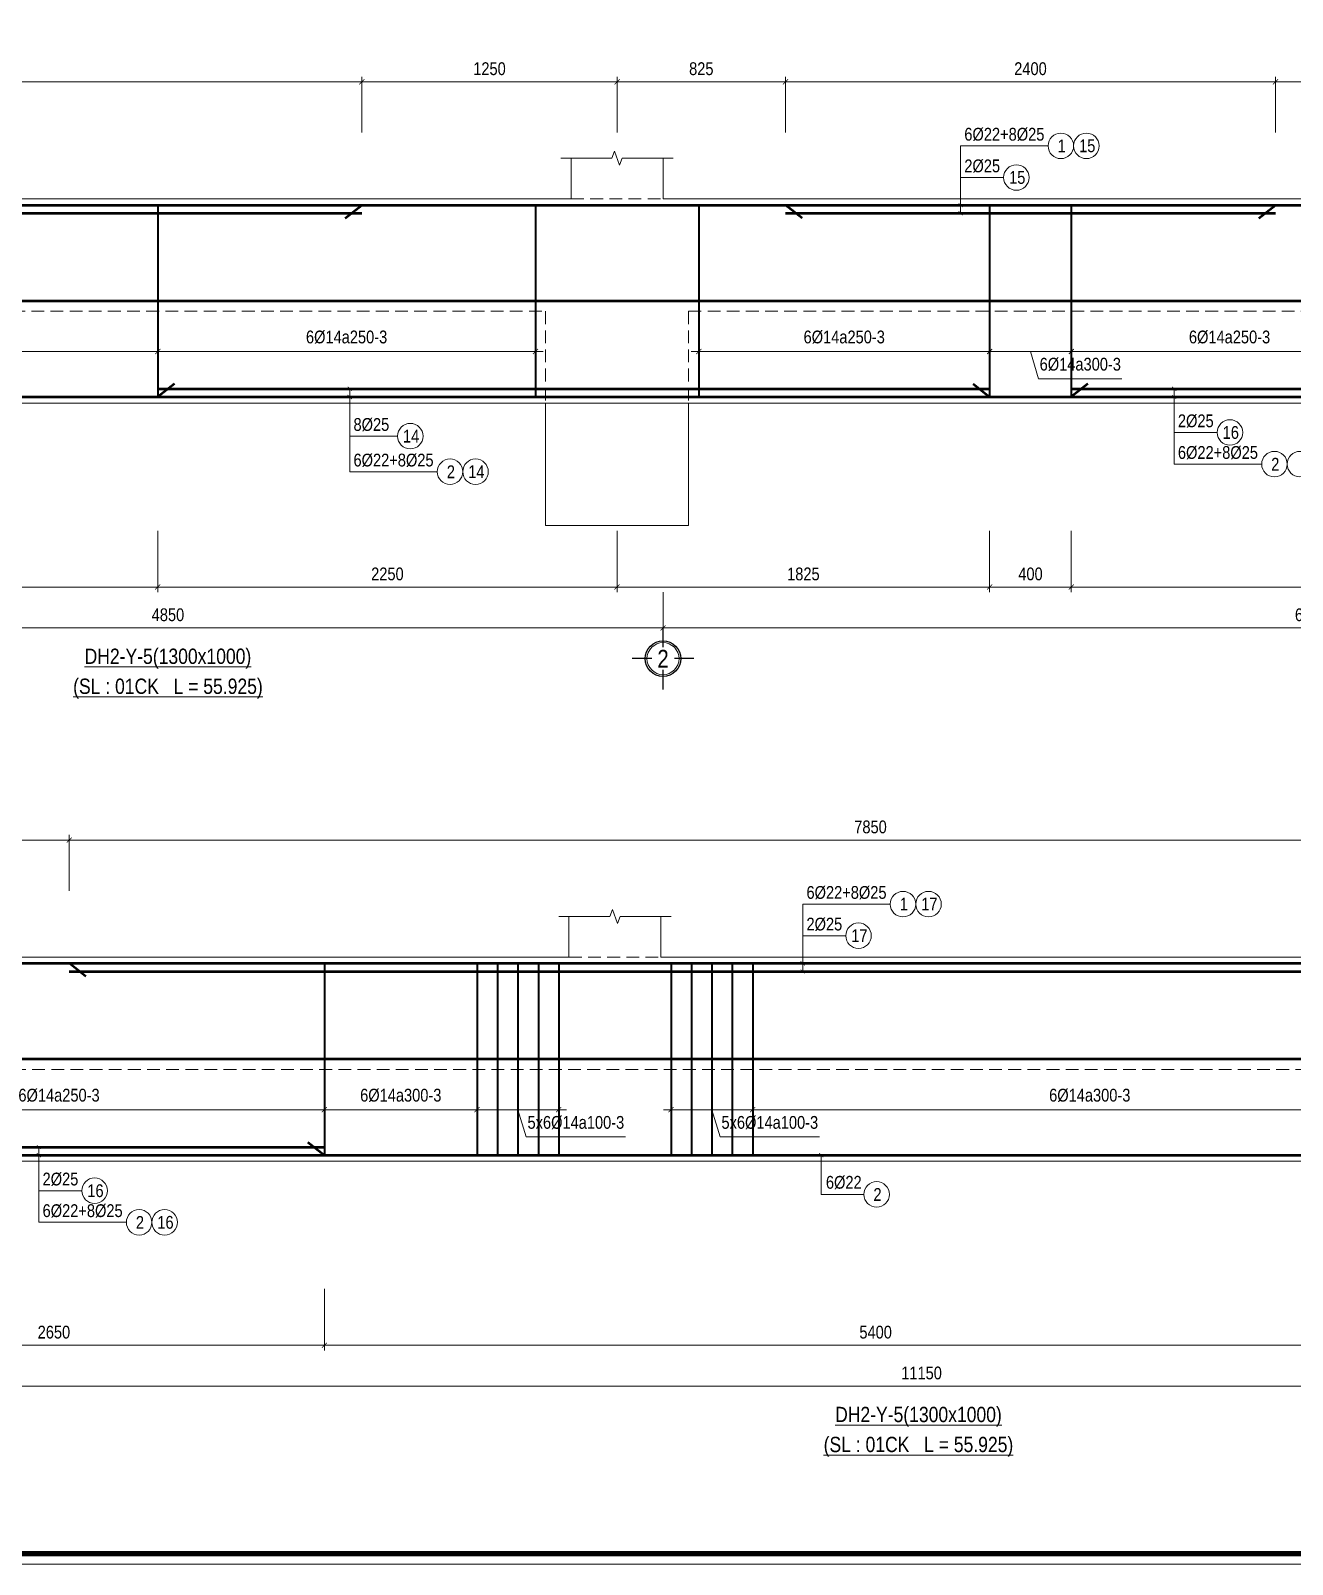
# Model space of a CAD drawing. Header units: millimetres. Extents: x 3014920 to 3563667, y -1638653 to -1356471.
# Drawn here: x 3067118 to 3073298, y -1620686 to -1613173 of the extents above; entities that cross this region are included whole.
import ezdxf
from ezdxf.enums import TextEntityAlignment as Align
from ezdxf.xclip import XClip

# ---------------------------------------------------------------- set-up
doc = ezdxf.new("R2010")
doc.units = ezdxf.units.MM
doc.header["$MEASUREMENT"] = 0
doc.header["$XCLIPFRAME"] = 0
doc.header["$PDMODE"] = 2
doc.linetypes.add('HIDDEN', pattern=[0.375, 0.25, -0.125])
doc.layers.get('0').update_dxf_attribs({"lineweight": 9})
doc.layers.get('Defpoints').update_dxf_attribs({"color": 10, "lineweight": 0})
for name, color, linetype, lineweight in [('2', 2, 'Continuous', 20), ('CDAI', 21, 'Continuous', 40), ('CTHEP', 50, 'Continuous', 50), ('DBAO', 90, 'Continuous', 13), ('DGIONG', 130, 'Continuous', 13), ('DMo', 9, 'HIDDEN', 9), ('KTH', 154, 'Continuous', 9), ('Net khuat', 8, 'HIDDEN', 13), ('TEXT', 7, 'Continuous', 15)]:
    doc.layers.add(name, color=color, linetype=linetype, lineweight=lineweight)
doc.layers.add('8', color=8, linetype='Continuous')
doc.styles.add('HELVECONDENSE', font='VHELVCN_0.TTF')
doc.styles.add('Star-HelCon', font='VHELVCN_0.TTF')
doc.styles.add('TTP-HelCon', font='VHELVCN_0.TTF')
doc.styles.add('VNI-HELVE-CONDENSE', font='VHELVCN_0.TTF')
doc.dimstyles.new('kc-25', dxfattribs={"dimtxt": 62.5, "dimasz": 20, "dimexe": 20, "dimexo": 50, "dimgap": 25, "dimtad": 3, "dimdec": 0, "dimzin": 0, "dimdsep": 46, "dimtxsty": 'VNI-HELVE-CONDENSE', "dimblk": 'DIM', "dimcen": 2.5, "dimclrd": 256, "dimclre": 154, "dimclrt": 7, "dimaunit": 1, "dimadec": 0, "dimazin": 0, "dimtfac": 1, "dimtdec": 0, "dimtix": 1, "dimtmove": 0, "dimatfit": 3, "dimldrblk": 'DOT', "dimfxl": 1, "dimtolj": 1, "dimtzin": 0, "dimarcsym": 0})
doc.dimstyles.new('TTP-25', dxfattribs={"dimscale": 25, "dimtxt": 2.5, "dimasz": 1, "dimexe": 1, "dimexo": 1, "dimgap": 0.09, "dimtad": 0, "dimdec": 4, "dimrnd": 1, "dimzin": 9, "dimdsep": 46, "dimtxsty": 'TTP-HelCon', "dimblk": 'ARCHTICK', "dimcen": 0.09, "dimdle": 1.5, "dimclrd": 256, "dimclre": 256, "dimclrt": 7, "dimadec": 0, "dimazin": 0, "dimtfac": 1, "dimtdec": 4, "dimtmove": 0, "dimatfit": 3, "dimldrblk": 'ARCHTICK', "dimfxl": 1, "dimtvp": 1, "dimtolj": 1, "dimtzin": 0, "dimarcsym": 0})

# ---------------------------------------------------------------- blocks, each defined once
blk = doc.blocks.new('dau truc')
blk.add_circle((0, 0), 180)
at = {"layer": '8'}
for p, q in [((0, 127), (0, 345)), ((-127, 0), (-345, 0)), ((0, -345), (0, -127)), ((345, 0), (127, 0))]:
    blk.add_line(p, q, dxfattribs=at)
blk.add_circle((0, 0), 200, dxfattribs=at)
at = {"layer": 'TEXT', "style": 'HELVECONDENSE'}
blk.add_attdef('A', text='', height=233, dxfattribs=at).set_placement((0, 0), align=Align.MIDDLE)
blk = doc.blocks.new('_ArchTick')
at = {"color": 0, "linetype": 'ByBlock', "const_width": 0.15}
blk.add_lwpolyline([(-0.5, -0.5), (0.5, 0.5)], dxfattribs=at)
blk = doc.blocks.new('*D401')
at = {"layer": 'Defpoints', "color": 0, "transparency": 16777216}
for p in [(47425, -1600), (52825, -1600), (52825, -1901)]:
    blk.add_point(p, dxfattribs=at)
at = {"layer": 'KTH', "lineweight": -2, "transparency": 16777216}
for p, q in [((47425, -1625), (47425, -1926)), ((52825, -1625), (52825, -1926)), ((47387.5, -1901), (52862.5, -1901))]:
    blk.add_line(p, q, dxfattribs=at)
at = {"layer": 'KTH', "lineweight": -2, "transparency": 16777216, "xscale": 25, "yscale": 25, "zscale": 25, "rotation": 180}
blk.add_blockref('_ArchTick', (47425, -1901), dxfattribs=at)
at = {"layer": 'KTH', "lineweight": -2, "transparency": 16777216, "xscale": 25, "yscale": 25, "zscale": 25}
blk.add_blockref('_ArchTick', (52825, -1901), dxfattribs=at)
at = {"layer": 'KTH', "color": 7, "transparency": 16777216, "insert": (50125, -1837.2), "char_height": 62.5, "attachment_point": 5, "style": 'TTP-HelCon'}
blk.add_mtext('\\A1;5400', dxfattribs=at)
blk = doc.blocks.new('DIM')
h = blk.add_hatch(color=1)
h.paths.add_polyline_path([(0.49, 0.29, 1), (0.29, 0.49), (-0.19, 0), (0.19, 0)])
h.paths.add_polyline_path([(0.19, 0), (-0.19, 0), (-0.49, -0.29, 1), (-0.29, -0.49)])
at = {"color": 9}
for p, q in [((-0.19, 0), (-1.5, 0)), ((0.19, 0), (1.5, 0))]:
    blk.add_line(p, q, dxfattribs=at)
at = {"color": 1}
for p, q in [((-0.49, -0.29), (0.29, 0.49)), ((-0.29, -0.49), (0.49, 0.29)), ((-0.19, 0), (0.19, 0))]:
    blk.add_line(p, q, dxfattribs=at)
blk.add_arc((-0.39, -0.39), 0.138, 135, 315, dxfattribs=at)
blk = doc.blocks.new('*D404')
at = {"layer": 'Defpoints', "color": 0, "transparency": 16777216}
for p in [(43975, 574), (43975, 300), (46175, 300)]:
    blk.add_point(p, dxfattribs=at)
at = {"layer": 'KTH', "lineweight": -2, "transparency": 16777216}
for p, q in [((46212.5, 574), (43937.5, 574)), ((43975, 325), (43975, 599)), ((46175, 325), (46175, 599))]:
    blk.add_line(p, q, dxfattribs=at)
at = {"layer": 'KTH', "lineweight": -2, "transparency": 16777216, "xscale": 25, "yscale": 25, "zscale": 25, "rotation": 180}
blk.add_blockref('_ArchTick', (43975, 574), dxfattribs=at)
at = {"layer": 'KTH', "lineweight": -2, "transparency": 16777216, "xscale": 25, "yscale": 25, "zscale": 25}
blk.add_blockref('_ArchTick', (46175, 574), dxfattribs=at)
at = {"layer": 'KTH', "color": 7, "transparency": 16777216, "insert": (45075, 637.8), "char_height": 62.5, "attachment_point": 5, "style": 'TTP-HelCon'}
blk.add_mtext('\\A1;2200', dxfattribs=at)
blk = doc.blocks.new('*D405')
at = {"layer": 'Defpoints', "color": 0, "transparency": 16777216}
for p in [(49522.9, -550), (52825, -550), (49522.9, -747.1)]:
    blk.add_point(p, dxfattribs=at)
at = {"layer": 'KTH', "lineweight": -2, "transparency": 16777216}
for p, q in [((49522.9, -575), (49522.9, -772.1)), ((52825, -575), (52825, -772.1)), ((52862.5, -747.1), (49485.4, -747.1))]:
    blk.add_line(p, q, dxfattribs=at)
at = {"layer": 'KTH', "lineweight": -2, "transparency": 16777216, "xscale": 25, "yscale": 25, "zscale": 25, "rotation": 180}
blk.add_blockref('_ArchTick', (49522.9, -747.1), dxfattribs=at)
at = {"layer": 'KTH', "lineweight": -2, "transparency": 16777216, "xscale": 25, "yscale": 25, "zscale": 25}
blk.add_blockref('_ArchTick', (52825, -747.1), dxfattribs=at)
at = {"layer": 'KTH', "color": 7, "transparency": 16777216, "insert": (51173.9, -677.2), "char_height": 62.5, "attachment_point": 5, "style": 'TTP-HelCon'}
blk.add_mtext('\\A1;6Þ14a300-3', dxfattribs=at)
blk = doc.blocks.new('*D406')
at = {"layer": 'Defpoints', "color": 0, "transparency": 16777216}
for p in [(40025, -550), (40425, -550), (40425, -747.1)]:
    blk.add_point(p, dxfattribs=at)
at = {"layer": 'KTH', "lineweight": -2, "transparency": 16777216}
for p, q in [((40025, -575), (40025, -772.1)), ((40425, -575), (40425, -772.1)), ((39987.5, -747.1), (40462.5, -747.1)), ((40225, -747.1), (40265, -880.4)), ((40265, -880.4), (40672.9, -880.4))]:
    blk.add_line(p, q, dxfattribs=at)
at = {"layer": 'KTH', "lineweight": -2, "transparency": 16777216, "xscale": 25, "yscale": 25, "zscale": 25, "rotation": 180}
blk.add_blockref('_ArchTick', (40025, -747.1), dxfattribs=at)
at = {"layer": 'KTH', "lineweight": -2, "transparency": 16777216, "xscale": 25, "yscale": 25, "zscale": 25}
blk.add_blockref('_ArchTick', (40425, -747.1), dxfattribs=at)
at = {"layer": 'KTH', "color": 7, "transparency": 16777216, "insert": (40468.9, -810.5), "char_height": 62.5, "attachment_point": 5, "style": 'TTP-HelCon'}
blk.add_mtext('\\A1;6Þ14a300-3', dxfattribs=at)
blk = doc.blocks.new('*D409')
at = {"layer": 'Defpoints', "color": 0, "transparency": 16777216}
for p in [(40025, -1600), (40425, -1600), (40025, -1901)]:
    blk.add_point(p, dxfattribs=at)
at = {"layer": 'KTH', "lineweight": -2, "transparency": 16777216}
for p, q in [((40025, -1625), (40025, -1926)), ((40425, -1625), (40425, -1926)), ((40462.5, -1901), (39987.5, -1901))]:
    blk.add_line(p, q, dxfattribs=at)
at = {"layer": 'KTH', "lineweight": -2, "transparency": 16777216, "xscale": 25, "yscale": 25, "zscale": 25, "rotation": 180}
blk.add_blockref('_ArchTick', (40025, -1901), dxfattribs=at)
at = {"layer": 'KTH', "lineweight": -2, "transparency": 16777216, "xscale": 25, "yscale": 25, "zscale": 25}
blk.add_blockref('_ArchTick', (40425, -1901), dxfattribs=at)
at = {"layer": 'KTH', "color": 7, "transparency": 16777216, "insert": (40225, -1837.2), "char_height": 62.5, "attachment_point": 5, "style": 'TTP-HelCon'}
blk.add_mtext('\\A1;400', dxfattribs=at)
blk = doc.blocks.new('*D410')
at = {"layer": 'Defpoints', "color": 0, "transparency": 16777216}
for p in [(44775, -1875.5), (38425, -1901), (44775, -2101)]:
    blk.add_point(p, dxfattribs=at)
at = {"layer": 'KTH', "lineweight": -2, "transparency": 16777216}
for p, q in [((38425, -1926), (38425, -2126)), ((44775, -1900.5), (44775, -2126)), ((38387.5, -2101), (44812.5, -2101))]:
    blk.add_line(p, q, dxfattribs=at)
at = {"layer": 'KTH', "lineweight": -2, "transparency": 16777216, "xscale": 25, "yscale": 25, "zscale": 25, "rotation": 180}
blk.add_blockref('_ArchTick', (38425, -2101), dxfattribs=at)
at = {"layer": 'KTH', "lineweight": -2, "transparency": 16777216, "xscale": 25, "yscale": 25, "zscale": 25}
blk.add_blockref('_ArchTick', (44775, -2101), dxfattribs=at)
at = {"layer": 'KTH', "color": 7, "transparency": 16777216, "insert": (41600, -2037.2), "char_height": 62.5, "attachment_point": 5, "style": 'TTP-HelCon'}
blk.add_mtext('\\A1;6350', dxfattribs=at)
blk = doc.blocks.new('*D411')
at = {"layer": 'Defpoints', "color": 0, "transparency": 16777216}
for p in [(33950, -1600), (35950, -1600), (35950, -1901)]:
    blk.add_point(p, dxfattribs=at)
at = {"layer": 'KTH', "lineweight": -2, "transparency": 16777216}
for p, q in [((33950, -1625), (33950, -1926)), ((35950, -1625), (35950, -1926)), ((33912.5, -1901), (35987.5, -1901))]:
    blk.add_line(p, q, dxfattribs=at)
at = {"layer": 'KTH', "lineweight": -2, "transparency": 16777216, "xscale": 25, "yscale": 25, "zscale": 25, "rotation": 180}
blk.add_blockref('_ArchTick', (33950, -1901), dxfattribs=at)
at = {"layer": 'KTH', "lineweight": -2, "transparency": 16777216, "xscale": 25, "yscale": 25, "zscale": 25}
blk.add_blockref('_ArchTick', (35950, -1901), dxfattribs=at)
at = {"layer": 'KTH', "color": 7, "transparency": 16777216, "insert": (34950, -1837.2), "char_height": 62.5, "attachment_point": 5, "style": 'TTP-HelCon'}
blk.add_mtext('\\A1;2000', dxfattribs=at)
blk = doc.blocks.new('*D413')
at = {"layer": 'Defpoints', "color": 0, "transparency": 16777216}
for p in [(32950, 574), (32950, 300), (36950, 300)]:
    blk.add_point(p, dxfattribs=at)
at = {"layer": 'KTH', "lineweight": -2, "transparency": 16777216}
for p, q in [((36987.5, 574), (32912.5, 574)), ((32950, 325), (32950, 599)), ((36950, 325), (36950, 599))]:
    blk.add_line(p, q, dxfattribs=at)
at = {"layer": 'KTH', "lineweight": -2, "transparency": 16777216, "xscale": 25, "yscale": 25, "zscale": 25, "rotation": 180}
blk.add_blockref('_ArchTick', (32950, 574), dxfattribs=at)
at = {"layer": 'KTH', "lineweight": -2, "transparency": 16777216, "xscale": 25, "yscale": 25, "zscale": 25}
blk.add_blockref('_ArchTick', (36950, 574), dxfattribs=at)
at = {"layer": 'KTH', "color": 7, "transparency": 16777216, "insert": (34950, 637.8), "char_height": 62.5, "attachment_point": 5, "style": 'TTP-HelCon'}
blk.add_mtext('\\A1;4000', dxfattribs=at)
blk = doc.blocks.new('*D415')
at = {"layer": 'Defpoints', "color": 0, "transparency": 16777216}
for p in [(33950, -550), (35950, -550), (35950, -747.1)]:
    blk.add_point(p, dxfattribs=at)
at = {"layer": 'KTH', "lineweight": -2, "transparency": 16777216}
for p, q in [((33950, -575), (33950, -772.1)), ((35950, -575), (35950, -772.1)), ((33912.5, -747.1), (35987.5, -747.1))]:
    blk.add_line(p, q, dxfattribs=at)
at = {"layer": 'KTH', "lineweight": -2, "transparency": 16777216, "xscale": 25, "yscale": 25, "zscale": 25, "rotation": 180}
blk.add_blockref('_ArchTick', (33950, -747.1), dxfattribs=at)
at = {"layer": 'KTH', "lineweight": -2, "transparency": 16777216, "xscale": 25, "yscale": 25, "zscale": 25}
blk.add_blockref('_ArchTick', (35950, -747.1), dxfattribs=at)
at = {"layer": 'KTH', "color": 7, "transparency": 16777216, "insert": (34950, -677.2), "char_height": 62.5, "attachment_point": 5, "style": 'TTP-HelCon'}
blk.add_mtext('\\A1;6Þ14a300-3', dxfattribs=at)
blk = doc.blocks.new('*D416')
at = {"layer": 'Defpoints', "color": 0, "transparency": 16777216}
for p in [(44825, -550), (47425, -550), (47425, -747.1)]:
    blk.add_point(p, dxfattribs=at)
at = {"layer": 'KTH', "lineweight": -2, "transparency": 16777216}
for p, q in [((44825, -575), (44825, -772.1)), ((47425, -575), (47425, -772.1)), ((44787.5, -747.1), (47462.5, -747.1))]:
    blk.add_line(p, q, dxfattribs=at)
at = {"layer": 'KTH', "lineweight": -2, "transparency": 16777216, "xscale": 25, "yscale": 25, "zscale": 25, "rotation": 180}
blk.add_blockref('_ArchTick', (44825, -747.1), dxfattribs=at)
at = {"layer": 'KTH', "lineweight": -2, "transparency": 16777216, "xscale": 25, "yscale": 25, "zscale": 25}
blk.add_blockref('_ArchTick', (47425, -747.1), dxfattribs=at)
at = {"layer": 'KTH', "color": 7, "transparency": 16777216, "insert": (46125, -677.2), "char_height": 62.5, "attachment_point": 5, "style": 'TTP-HelCon'}
blk.add_mtext('\\A1;6Þ14a250-3', dxfattribs=at)
blk = doc.blocks.new('*D420')
at = {"layer": 'Defpoints', "color": 0, "transparency": 16777216}
for p in [(54025, 574), (46175, 300), (54025, 300)]:
    blk.add_point(p, dxfattribs=at)
at = {"layer": 'KTH', "lineweight": -2, "transparency": 16777216}
for p, q in [((46137.5, 574), (54062.5, 574)), ((46175, 325), (46175, 599)), ((54025, 325), (54025, 599))]:
    blk.add_line(p, q, dxfattribs=at)
at = {"layer": 'KTH', "lineweight": -2, "transparency": 16777216, "xscale": 25, "yscale": 25, "zscale": 25, "rotation": 180}
blk.add_blockref('_ArchTick', (46175, 574), dxfattribs=at)
at = {"layer": 'KTH', "lineweight": -2, "transparency": 16777216, "xscale": 25, "yscale": 25, "zscale": 25}
blk.add_blockref('_ArchTick', (54025, 574), dxfattribs=at)
at = {"layer": 'KTH', "color": 7, "transparency": 16777216, "insert": (50100, 637.8), "char_height": 62.5, "attachment_point": 5, "style": 'TTP-HelCon'}
blk.add_mtext('\\A1;7850', dxfattribs=at)
blk = doc.blocks.new('*D422')
at = {"layer": 'Defpoints', "color": 0, "transparency": 16777216}
for p in [(40425, -1600), (44775, -1600), (44775, -1901)]:
    blk.add_point(p, dxfattribs=at)
at = {"layer": 'KTH', "lineweight": -2, "transparency": 16777216}
for p, q in [((40425, -1625), (40425, -1926)), ((44775, -1625), (44775, -1926)), ((40387.5, -1901), (44812.5, -1901))]:
    blk.add_line(p, q, dxfattribs=at)
at = {"layer": 'KTH', "lineweight": -2, "transparency": 16777216, "xscale": 25, "yscale": 25, "zscale": 25, "rotation": 180}
blk.add_blockref('_ArchTick', (40425, -1901), dxfattribs=at)
at = {"layer": 'KTH', "lineweight": -2, "transparency": 16777216, "xscale": 25, "yscale": 25, "zscale": 25}
blk.add_blockref('_ArchTick', (44775, -1901), dxfattribs=at)
at = {"layer": 'KTH', "color": 7, "transparency": 16777216, "insert": (42600, -1837.2), "char_height": 62.5, "attachment_point": 5, "style": 'TTP-HelCon'}
blk.add_mtext('\\A1;4350', dxfattribs=at)
blk = doc.blocks.new('*D423')
at = {"layer": 'Defpoints', "color": 0, "transparency": 16777216}
for p in [(44775, -1600), (47425, -1625), (44775, -1901)]:
    blk.add_point(p, dxfattribs=at)
at = {"layer": 'KTH', "lineweight": -2, "transparency": 16777216}
for p, q in [((44775, -1625), (44775, -1926)), ((47425, -1650), (47425, -1926)), ((47462.5, -1901), (44737.5, -1901))]:
    blk.add_line(p, q, dxfattribs=at)
at = {"layer": 'KTH', "lineweight": -2, "transparency": 16777216, "xscale": 25, "yscale": 25, "zscale": 25, "rotation": 180}
blk.add_blockref('_ArchTick', (44775, -1901), dxfattribs=at)
at = {"layer": 'KTH', "lineweight": -2, "transparency": 16777216, "xscale": 25, "yscale": 25, "zscale": 25}
blk.add_blockref('_ArchTick', (47425, -1901), dxfattribs=at)
at = {"layer": 'KTH', "color": 7, "transparency": 16777216, "insert": (46100, -1837.2), "char_height": 62.5, "attachment_point": 5, "style": 'TTP-HelCon'}
blk.add_mtext('\\A1;2650', dxfattribs=at)
blk = doc.blocks.new('*D424')
at = {"layer": 'Defpoints', "color": 0, "transparency": 16777216}
for p in [(44775, -1600), (55925, -1600), (44775, -2101)]:
    blk.add_point(p, dxfattribs=at)
at = {"layer": 'KTH', "lineweight": -2, "transparency": 16777216}
for p, q in [((44775, -1625), (44775, -2126)), ((55925, -1625), (55925, -2126)), ((55962.5, -2101), (44737.5, -2101))]:
    blk.add_line(p, q, dxfattribs=at)
at = {"layer": 'KTH', "lineweight": -2, "transparency": 16777216, "xscale": 25, "yscale": 25, "zscale": 25, "rotation": 180}
blk.add_blockref('_ArchTick', (44775, -2101), dxfattribs=at)
at = {"layer": 'KTH', "lineweight": -2, "transparency": 16777216, "xscale": 25, "yscale": 25, "zscale": 25}
blk.add_blockref('_ArchTick', (55925, -2101), dxfattribs=at)
at = {"layer": 'KTH', "color": 7, "transparency": 16777216, "insert": (50350, -2037.2), "char_height": 62.5, "attachment_point": 5, "style": 'TTP-HelCon'}
blk.add_mtext('\\A1;11150', dxfattribs=at)
blk = doc.blocks.new('*D454')
at = {"layer": 'Defpoints', "color": 0, "transparency": 16777216}
for p in [(33575, -1901), (38425, -1901), (33575, -2101)]:
    blk.add_point(p, dxfattribs=at)
at = {"layer": 'KTH', "lineweight": -2, "transparency": 16777216}
for p, q in [((33575, -1926), (33575, -2126)), ((38425, -1926), (38425, -2126)), ((38462.5, -2101), (33537.5, -2101))]:
    blk.add_line(p, q, dxfattribs=at)
at = {"layer": 'KTH', "lineweight": -2, "transparency": 16777216, "xscale": 25, "yscale": 25, "zscale": 25, "rotation": 180}
blk.add_blockref('_ArchTick', (33575, -2101), dxfattribs=at)
at = {"layer": 'KTH', "lineweight": -2, "transparency": 16777216, "xscale": 25, "yscale": 25, "zscale": 25}
blk.add_blockref('_ArchTick', (38425, -2101), dxfattribs=at)
at = {"layer": 'KTH', "color": 7, "transparency": 16777216, "insert": (36000, -2037.2), "char_height": 62.5, "attachment_point": 5, "style": 'TTP-HelCon'}
blk.add_mtext('\\A1;4850', dxfattribs=at)
blk = doc.blocks.new('*D466')
at = {"layer": 'Defpoints', "color": 0, "transparency": 16777216}
for p in [(35950, -550), (37800, -550), (37800, -747.1)]:
    blk.add_point(p, dxfattribs=at)
at = {"layer": 'KTH', "lineweight": -2, "transparency": 16777216}
for p, q in [((35950, -575), (35950, -772.1)), ((37800, -575), (37800, -772.1)), ((35912.5, -747.1), (37837.5, -747.1))]:
    blk.add_line(p, q, dxfattribs=at)
at = {"layer": 'KTH', "lineweight": -2, "transparency": 16777216, "xscale": 25, "yscale": 25, "zscale": 25, "rotation": 180}
blk.add_blockref('_ArchTick', (35950, -747.1), dxfattribs=at)
at = {"layer": 'KTH', "lineweight": -2, "transparency": 16777216, "xscale": 25, "yscale": 25, "zscale": 25}
blk.add_blockref('_ArchTick', (37800, -747.1), dxfattribs=at)
at = {"layer": 'KTH', "color": 7, "transparency": 16777216, "insert": (36875, -677.2), "char_height": 62.5, "attachment_point": 5, "style": 'TTP-HelCon'}
blk.add_mtext('\\A1;6Þ14a250-3', dxfattribs=at)
blk = doc.blocks.new('*D467')
at = {"layer": 'Defpoints', "color": 0, "transparency": 16777216}
for p in [(36950, 574), (36950, 300), (38200, 300)]:
    blk.add_point(p, dxfattribs=at)
at = {"layer": 'KTH', "lineweight": -2, "transparency": 16777216}
for p, q in [((38237.5, 574), (36912.5, 574)), ((36950, 325), (36950, 599)), ((38200, 325), (38200, 599))]:
    blk.add_line(p, q, dxfattribs=at)
at = {"layer": 'KTH', "lineweight": -2, "transparency": 16777216, "xscale": 25, "yscale": 25, "zscale": 25, "rotation": 180}
blk.add_blockref('_ArchTick', (36950, 574), dxfattribs=at)
at = {"layer": 'KTH', "lineweight": -2, "transparency": 16777216, "xscale": 25, "yscale": 25, "zscale": 25}
blk.add_blockref('_ArchTick', (38200, 574), dxfattribs=at)
at = {"layer": 'KTH', "color": 7, "transparency": 16777216, "insert": (37575, 637.8), "char_height": 62.5, "attachment_point": 5, "style": 'TTP-HelCon'}
blk.add_mtext('\\A1;1250', dxfattribs=at)
blk = doc.blocks.new('*D468')
at = {"layer": 'Defpoints', "color": 0, "transparency": 16777216}
for p in [(35950, -1600), (38200, -1600), (38200, -1901)]:
    blk.add_point(p, dxfattribs=at)
at = {"layer": 'KTH', "lineweight": -2, "transparency": 16777216}
for p, q in [((35950, -1625), (35950, -1926)), ((38200, -1625), (38200, -1926)), ((35912.5, -1901), (38237.5, -1901))]:
    blk.add_line(p, q, dxfattribs=at)
at = {"layer": 'KTH', "lineweight": -2, "transparency": 16777216, "xscale": 25, "yscale": 25, "zscale": 25, "rotation": 180}
blk.add_blockref('_ArchTick', (35950, -1901), dxfattribs=at)
at = {"layer": 'KTH', "lineweight": -2, "transparency": 16777216, "xscale": 25, "yscale": 25, "zscale": 25}
blk.add_blockref('_ArchTick', (38200, -1901), dxfattribs=at)
at = {"layer": 'KTH', "color": 7, "transparency": 16777216, "insert": (37075, -1837.2), "char_height": 62.5, "attachment_point": 5, "style": 'TTP-HelCon'}
blk.add_mtext('\\A1;2250', dxfattribs=at)
blk = doc.blocks.new('*D469')
at = {"layer": 'Defpoints', "color": 0, "transparency": 16777216}
for p in [(38600, -550), (40025, -550), (38600, -747.1)]:
    blk.add_point(p, dxfattribs=at)
at = {"layer": 'KTH', "lineweight": -2, "transparency": 16777216}
for p, q in [((38600, -575), (38600, -772.1)), ((40025, -575), (40025, -772.1)), ((40062.5, -747.1), (38562.5, -747.1))]:
    blk.add_line(p, q, dxfattribs=at)
at = {"layer": 'KTH', "lineweight": -2, "transparency": 16777216, "xscale": 25, "yscale": 25, "zscale": 25, "rotation": 180}
blk.add_blockref('_ArchTick', (38600, -747.1), dxfattribs=at)
at = {"layer": 'KTH', "lineweight": -2, "transparency": 16777216, "xscale": 25, "yscale": 25, "zscale": 25}
blk.add_blockref('_ArchTick', (40025, -747.1), dxfattribs=at)
at = {"layer": 'KTH', "color": 7, "transparency": 16777216, "insert": (39312.5, -677.2), "char_height": 62.5, "attachment_point": 5, "style": 'TTP-HelCon'}
blk.add_mtext('\\A1;6Þ14a250-3', dxfattribs=at)
blk = doc.blocks.new('*D470')
at = {"layer": 'Defpoints', "color": 0, "transparency": 16777216}
for p in [(40425, -550), (41975, -550), (41975, -747.1)]:
    blk.add_point(p, dxfattribs=at)
at = {"layer": 'KTH', "lineweight": -2, "transparency": 16777216}
for p, q in [((40425, -575), (40425, -772.1)), ((41975, -575), (41975, -772.1)), ((40387.5, -747.1), (42012.5, -747.1))]:
    blk.add_line(p, q, dxfattribs=at)
at = {"layer": 'KTH', "lineweight": -2, "transparency": 16777216, "xscale": 25, "yscale": 25, "zscale": 25, "rotation": 180}
blk.add_blockref('_ArchTick', (40425, -747.1), dxfattribs=at)
at = {"layer": 'KTH', "lineweight": -2, "transparency": 16777216, "xscale": 25, "yscale": 25, "zscale": 25}
blk.add_blockref('_ArchTick', (41975, -747.1), dxfattribs=at)
at = {"layer": 'KTH', "color": 7, "transparency": 16777216, "insert": (41200, -677.2), "char_height": 62.5, "attachment_point": 5, "style": 'TTP-HelCon'}
blk.add_mtext('\\A1;6Þ14a250-3', dxfattribs=at)
blk = doc.blocks.new('*D471')
at = {"layer": 'Defpoints', "color": 0, "transparency": 16777216}
for p in [(38200, 574), (38200, 300), (39025, 300)]:
    blk.add_point(p, dxfattribs=at)
at = {"layer": 'KTH', "lineweight": -2, "transparency": 16777216}
for p, q in [((39062.5, 574), (38162.5, 574)), ((38200, 325), (38200, 599)), ((39025, 325), (39025, 599))]:
    blk.add_line(p, q, dxfattribs=at)
at = {"layer": 'KTH', "lineweight": -2, "transparency": 16777216, "xscale": 25, "yscale": 25, "zscale": 25, "rotation": 180}
blk.add_blockref('_ArchTick', (38200, 574), dxfattribs=at)
at = {"layer": 'KTH', "lineweight": -2, "transparency": 16777216, "xscale": 25, "yscale": 25, "zscale": 25}
blk.add_blockref('_ArchTick', (39025, 574), dxfattribs=at)
at = {"layer": 'KTH', "color": 7, "transparency": 16777216, "insert": (38612.5, 637.8), "char_height": 62.5, "attachment_point": 5, "style": 'TTP-HelCon'}
blk.add_mtext('\\A1;825', dxfattribs=at)
blk = doc.blocks.new('*D472')
at = {"layer": 'Defpoints', "color": 0, "transparency": 16777216}
for p in [(41425, 574), (39025, 300), (41425, 300)]:
    blk.add_point(p, dxfattribs=at)
at = {"layer": 'KTH', "lineweight": -2, "transparency": 16777216}
for p, q in [((38987.5, 574), (41462.5, 574)), ((39025, 325), (39025, 599)), ((41425, 325), (41425, 599))]:
    blk.add_line(p, q, dxfattribs=at)
at = {"layer": 'KTH', "lineweight": -2, "transparency": 16777216, "xscale": 25, "yscale": 25, "zscale": 25, "rotation": 180}
blk.add_blockref('_ArchTick', (39025, 574), dxfattribs=at)
at = {"layer": 'KTH', "lineweight": -2, "transparency": 16777216, "xscale": 25, "yscale": 25, "zscale": 25}
blk.add_blockref('_ArchTick', (41425, 574), dxfattribs=at)
at = {"layer": 'KTH', "color": 7, "transparency": 16777216, "insert": (40225, 637.8), "char_height": 62.5, "attachment_point": 5, "style": 'TTP-HelCon'}
blk.add_mtext('\\A1;2400', dxfattribs=at)
blk = doc.blocks.new('*D473')
at = {"layer": 'Defpoints', "color": 0, "transparency": 16777216}
for p in [(43975, 574), (41425, 300), (43975, 300)]:
    blk.add_point(p, dxfattribs=at)
at = {"layer": 'KTH', "lineweight": -2, "transparency": 16777216}
for p, q in [((41387.5, 574), (44012.5, 574)), ((41425, 325), (41425, 599)), ((43975, 325), (43975, 599))]:
    blk.add_line(p, q, dxfattribs=at)
at = {"layer": 'KTH', "lineweight": -2, "transparency": 16777216, "xscale": 25, "yscale": 25, "zscale": 25, "rotation": 180}
blk.add_blockref('_ArchTick', (41425, 574), dxfattribs=at)
at = {"layer": 'KTH', "lineweight": -2, "transparency": 16777216, "xscale": 25, "yscale": 25, "zscale": 25}
blk.add_blockref('_ArchTick', (43975, 574), dxfattribs=at)
at = {"layer": 'KTH', "color": 7, "transparency": 16777216, "insert": (42700, 637.8), "char_height": 62.5, "attachment_point": 5, "style": 'TTP-HelCon'}
blk.add_mtext('\\A1;2550', dxfattribs=at)
blk = doc.blocks.new('*D474')
at = {"layer": 'Defpoints', "color": 0, "transparency": 16777216}
for p in [(38200, -1600), (40025, -1600), (38200, -1901)]:
    blk.add_point(p, dxfattribs=at)
at = {"layer": 'KTH', "lineweight": -2, "transparency": 16777216}
for p, q in [((38200, -1625), (38200, -1926)), ((40025, -1625), (40025, -1926)), ((40062.5, -1901), (38162.5, -1901))]:
    blk.add_line(p, q, dxfattribs=at)
at = {"layer": 'KTH', "lineweight": -2, "transparency": 16777216, "xscale": 25, "yscale": 25, "zscale": 25, "rotation": 180}
blk.add_blockref('_ArchTick', (38200, -1901), dxfattribs=at)
at = {"layer": 'KTH', "lineweight": -2, "transparency": 16777216, "xscale": 25, "yscale": 25, "zscale": 25}
blk.add_blockref('_ArchTick', (40025, -1901), dxfattribs=at)
at = {"layer": 'KTH', "color": 7, "transparency": 16777216, "insert": (39112.5, -1837.2), "char_height": 62.5, "attachment_point": 5, "style": 'TTP-HelCon'}
blk.add_mtext('\\A1;1825', dxfattribs=at)
blk = doc.blocks.new('*D395')
at = {"layer": 'Defpoints', "color": 0, "transparency": 16777216}
for p in [(49122.9, -550), (49522.9, -550), (49522.9, -747.1)]:
    blk.add_point(p, dxfattribs=at)
at = {"layer": 'KTH', "lineweight": -2, "transparency": 16777216}
for p, q in [((49122.9, -575), (49122.9, -772.1)), ((49522.9, -575), (49522.9, -772.1)), ((49085.4, -747.1), (49560.4, -747.1)), ((49322.9, -747.1), (49362.9, -880.4)), ((49362.9, -880.4), (49850.5, -880.4))]:
    blk.add_line(p, q, dxfattribs=at)
at = {"layer": 'KTH', "lineweight": -2, "transparency": 16777216, "xscale": 25, "yscale": 25, "zscale": 25, "rotation": 180}
blk.add_blockref('_ArchTick', (49122.9, -747.1), dxfattribs=at)
at = {"layer": 'KTH', "lineweight": -2, "transparency": 16777216, "xscale": 25, "yscale": 25, "zscale": 25}
blk.add_blockref('_ArchTick', (49522.9, -747.1), dxfattribs=at)
at = {"layer": 'KTH', "color": 7, "transparency": 16777216, "insert": (49606.7, -810.5), "char_height": 62.5, "attachment_point": 5, "style": 'TTP-HelCon'}
blk.add_mtext('\\A1;5x6Þ14a100-3', dxfattribs=at)
blk = doc.blocks.new('*D396')
at = {"layer": 'Defpoints', "color": 0, "transparency": 16777216}
for p in [(48172.9, -550), (48572.9, -550), (48172.9, -747.1)]:
    blk.add_point(p, dxfattribs=at)
at = {"layer": 'KTH', "lineweight": -2, "transparency": 16777216}
for p, q in [((48172.9, -575), (48172.9, -772.1)), ((48572.9, -575), (48572.9, -772.1)), ((48610.4, -747.1), (48135.4, -747.1)), ((48372.9, -747.1), (48412.9, -880.4)), ((48412.9, -880.4), (48900.5, -880.4))]:
    blk.add_line(p, q, dxfattribs=at)
at = {"layer": 'KTH', "lineweight": -2, "transparency": 16777216, "xscale": 25, "yscale": 25, "zscale": 25, "rotation": 180}
blk.add_blockref('_ArchTick', (48172.9, -747.1), dxfattribs=at)
at = {"layer": 'KTH', "lineweight": -2, "transparency": 16777216, "xscale": 25, "yscale": 25, "zscale": 25}
blk.add_blockref('_ArchTick', (48572.9, -747.1), dxfattribs=at)
at = {"layer": 'KTH', "color": 7, "transparency": 16777216, "insert": (48656.7, -810.5), "char_height": 62.5, "attachment_point": 5, "style": 'TTP-HelCon'}
blk.add_mtext('\\A1;5x6Þ14a100-3', dxfattribs=at)
blk = doc.blocks.new('*D397')
at = {"layer": 'Defpoints', "color": 0, "transparency": 16777216}
for p in [(47425, -550), (48172.9, -550), (48172.9, -747.1)]:
    blk.add_point(p, dxfattribs=at)
at = {"layer": 'KTH', "lineweight": -2, "transparency": 16777216}
for p, q in [((47425, -575), (47425, -772.1)), ((48172.9, -575), (48172.9, -772.1)), ((47387.5, -747.1), (48210.4, -747.1))]:
    blk.add_line(p, q, dxfattribs=at)
at = {"layer": 'KTH', "lineweight": -2, "transparency": 16777216, "xscale": 25, "yscale": 25, "zscale": 25, "rotation": 180}
blk.add_blockref('_ArchTick', (47425, -747.1), dxfattribs=at)
at = {"layer": 'KTH', "lineweight": -2, "transparency": 16777216, "xscale": 25, "yscale": 25, "zscale": 25}
blk.add_blockref('_ArchTick', (48172.9, -747.1), dxfattribs=at)
at = {"layer": 'KTH', "color": 7, "transparency": 16777216, "insert": (47799, -677.2), "char_height": 62.5, "attachment_point": 5, "style": 'TTP-HelCon'}
blk.add_mtext('\\A1;6Þ14a300-3', dxfattribs=at)
blk = doc.blocks.new('2Y-6')
at = {"layer": 'CTHEP'}
for p, q in [((35021.41109, -490), (53.4545, -490)), ((35021.41109, -950), (53.4545, -950)), ((35021.41109, -1410), (53.4545, -1410))]:
    blk.add_line(p, q, dxfattribs=at)
for points in [[(30, -529.99859), (30, -30), (35069.99999, -30)], [(30, -1870), (35069.99999, -1870), (35069.99999, -1170)]]:
    blk.add_lwpolyline(points, dxfattribs=at)
at = {"layer": 'DBAO', "linetype": 'Continuous'}
blk.add_line((0, -1900), (35099.99998, -1900), dxfattribs=at)
blk = doc.blocks.new('CHG_XX_Khung ten')
blk.add_lwpolyline([(15, 579), (826, 579), (826, 15), (15, 15)], close=True)
at = {"color": 4, "linetype": 'Continuous', "const_width": 1}
blk.add_lwpolyline([(17, 577), (824, 577), (824, 17), (17, 17)], close=True, dxfattribs=at)
blk = doc.blocks.new('2Y-5')
at = {"layer": 'CDAI'}
for points in [[(35950.00021, -30), (35950.00021, -970)], [(37800.00021, -30), (37800.00021, -970)], [(38600.00021, -30), (38600.00021, -970)], [(40025.00021, -30), (40025.00021, -970)], [(40425.0049, -30), (40425.0049, -970)], [(47425.0049, -30), (47425.0049, -970)], [(47425.0049, -30.00001), (47425.0049, -970.00001)], [(48172.89866, -30), (48172.89866, -970)], [(48272.89866, -30), (48272.89866, -970)], [(48372.89866, -30), (48372.89866, -970)], [(48472.89866, -30), (48472.89866, -970)], [(48572.89866, -30), (48572.89866, -970)], [(49122.89866, -30), (49122.89866, -970)], [(49222.89866, -30), (49222.89866, -970)], [(49322.89866, -30), (49322.89866, -970)], [(49422.89866, -30), (49422.89866, -970)], [(49522.89866, -30), (49522.89866, -970)]]:
    blk.add_lwpolyline(points, dxfattribs=at)
at = {"layer": 'CTHEP'}
for p, q in [((36868.57432, -94.5255), (36950.00021, -30)), ((39106.4261, -94.5255), (39025.00021, -30)), ((41343.57901, -94.5255), (41425.0049, -30)), ((46256.43079, -94.5255), (46175.0049, -30)), ((55785, -500), (100, -500)), ((36031.4261, -905.4745), (35950.00021, -970)), ((39943.57432, -905.4745), (40025.00021, -970)), ((40506.43079, -905.4745), (40425.0049, -970)), ((47343.57901, -905.47451), (47425.0049, -970))]:
    blk.add_line(p, q, dxfattribs=at)
for points in [[(25, -230), (25, -30), (55895, -30), (55895, -230)], [(32950, -70), (36950.00021, -70)], [(39025.00021, -70), (41425.0049, -70)], [(46175.0049, -70), (54024.9961, -70)], [(25, -370), (25, -970), (55895, -970), (55895, -370)], [(35950.00021, -930), (40025.00021, -930)], [(40425.0049, -930), (47425.0049, -930.00001)]]:
    blk.add_lwpolyline(points, dxfattribs=at)
at = {"layer": 'DBAO', "linetype": 'Continuous'}
for p, q in [((37975.00021, 200), (37975.00021, 0)), ((38425.00021, 200), (38425.00021, 0)), ((48622.89866, 200), (48622.89866, 0)), ((49072.89866, 200), (49072.89866, 0)), ((31925, 0), (37975.00021, 0)), ((38425.00021, 0), (42025.0049, 0)), ((44575.00001, 0), (48622.89866, 0)), ((49072.89866, 0), (55624.9961, 0))]:
    blk.add_line(p, q, dxfattribs=at)
at = {"layer": 'DBAO', "linetype": 'Continuous', "flags": 128}
blk.add_lwpolyline([(55925, 0), (55925, -1000), (32050, -1000)], dxfattribs=at)
at = {"layer": 'DBAO'}
blk.add_lwpolyline([(37850.00021, -1000), (37850.00021, -1600), (38550.00021, -1600), (38550.00021, -1000)], dxfattribs=at)
at = {"layer": 'DGIONG', "linetype": 'Continuous', "flags": 128}
for points in [[(38475.00021, 200), (38225.00021, 200), (38212.50021, 165.65653), (38187.50021, 234.34347), (38175.00021, 200), (37924.98521, 200)], [(49122.89866, 200), (48872.89866, 200), (48860.39866, 165.65653), (48835.39866, 234.34347), (48822.89866, 200), (48572.88366, 200)]]:
    blk.add_lwpolyline(points, dxfattribs=at)
at = {"layer": 'DGIONG'}
for centre in [(40373.70494, 260.04133), (40498.70494, 260.04133), (50259.05093, 260.04133), (50384.05093, 260.04133), (40155.81544, 105.06033), (50041.16143, 105.06033), (37187.05947, -1161.87684), (41202.00833, -1143.93133), (46299.39636, -1143.93133), (50129.9435, -1162.04426), (37381.68547, -1336.15184), (37506.68547, -1336.15184), (41419.89783, -1298.91234), (41544.89783, -1298.91234), (46517.28586, -1298.91234), (46642.28586, -1298.91234)]:
    blk.add_circle(centre, 62.5, dxfattribs=at)
at = {"layer": 'Net khuat', "ltscale": 250}
for p, q in [((37975.00021, 0), (38425.00021, 0)), ((38449.99197, 0), (38449.99947, 0)), ((48622.89866, 0), (49072.89866, 0)), ((49097.89042, 0), (49097.89792, 0)), ((32050, -550), (37850.00021, -550)), ((37850.00021, -550), (37850.00021, -1000)), ((38550.00021, -550), (43475.00011, -550)), ((38550.00021, -550), (38550.00021, -1000)), ((44774.99999, -550), (55624.9961, -550))]:
    blk.add_line(p, q, dxfattribs=at)
at = {"layer": '2', "ltscale": 300}
ref = blk.add_blockref('dau truc', (38424.9951, -2251.86454), dxfattribs=dict(at, xscale=0.436713129747659, yscale=0.436713129747659, zscale=0.436713129747659))
ref.add_attrib('A', '2', dxfattribs={"layer": 'TEXT', "height": 87.5, "style": 'HELVECONDENSE'}).set_placement((38424.9951, -2251.86454), align=Align.MIDDLE)
at = {"layer": 'TEXT', "style": 'TTP-HelCon'}
for s, p in [('6Þ22+8Þ25', (39900.89706, 285.89428, 0)), ('6Þ22+8Þ25', (49786.24306, 285.89428, 0)), ('2Þ25', (39900.89706, 130.91328, 0)), ('2Þ25', (49786.24306, 130.91328, 0)), ('8Þ25', (36908.87759, -1136.02389, 0)), ('2Þ25', (40947.08995, -1118.07839, 0)), ('2Þ25', (46044.47798, -1118.07839, 0)), ('6Þ22', (49881.45527, -1134.1472, 0)), ('6Þ22+8Þ25', (36908.87759, -1310.29889, 0)), ('6Þ22+8Þ25', (40947.08995, -1273.05939, 0)), ('6Þ22+8Þ25', (46044.47798, -1273.05939, 0))]:
    blk.add_text(s, height=62.5, dxfattribs=at).set_placement(p)
at = {"layer": 'TEXT', "style": 'Star-HelCon'}
for s, p in [('1', (40377.8716, 260.04133)), ('15', (40502.8716, 260.04133)), ('1', (50263.2176, 260.04133)), ('17', (50388.2176, 260.04133)), ('15', (40159.9821, 105.06033)), ('17', (50045.3281, 105.06033)), ('16', (41206.17499, -1143.93133)), ('16', (46303.56303, -1143.93133)), ('14', (37191.22614, -1161.87684)), ('2', (50134.11016, -1162.04426)), ('2', (41424.06449, -1298.91234)), ('2', (46521.45253, -1298.91234)), ('16', (46646.45253, -1298.91234)), ('2', (37385.85214, -1336.15184)), ('14', (37510.85214, -1336.15184))]:
    blk.add_text(s, height=62.5, dxfattribs=at).set_placement(p, align=Align.MIDDLE)
at = {"layer": 'TEXT', "style": 'TTP-HelCon'}
for s, p in [('%%UDH2-Y-5(1300x1000)', (35999.99999, -2277.69)), ('%%UDH2-Y-5(1300x1000)', (50334.83495, -2277.69)), ('%%U(SL : 01CK   L = 55.925)', (35999.99999, -2424.5846)), ('%%U(SL : 01CK   L = 55.925)', (50334.83495, -2424.5846))]:
    blk.add_text(s, height=75, dxfattribs=at).set_placement(p, align=Align.CENTER)
at = {"layer": 'KTH'}
for base, p1, p2, picture, middle in [((32950, 574.00461), (36950.00021, 300), (32950, 300), '*D413', (34950.00011, 637.83794)), ((36950.00021, 574.00461), (38200.00021, 300), (36950.00021, 300), '*D467', (37575.00021, 637.83794)), ((38200.00021, 574.00461), (39025.00021, 300), (38200.00021, 300), '*D471', (38612.50021, 637.83794)), ((43975.00489, 574.00461), (46175.0049, 300), (43975.00489, 300), '*D404', (45075.0049, 637.83794)), ((35950.00021, -1901.04426), (33950, -1600), (35950.00021, -1600), '*D411', (34950.00011, -1837.21093)), ((38200.00021, -1901.04426), (35950.00021, -1600), (38200.00021, -1600), '*D468', (37075.00021, -1837.21093)), ((44775, -1901.04426), (40425.0049, -1600), (44775, -1600), '*D422', (42600.00245, -1837.21093)), ((44775, -2101), (55925, -1600), (44775, -1600), '*D424', (50350, -2037.16667)), ((52824.99611, -1901.04426), (47425.0049, -1600.00001), (52824.99611, -1600), '*D401', (50125.00051, -1837.21093)), ((33574.99999, -2101), (38424.99999, -1901.04426), (33574.99999, -1901.04426), '*D454', (35999.99999, -2037.16667))]:
    dim = blk.add_linear_dim(base=base, p1=p1, p2=p2, dimstyle='TTP-25', override={"dimtmove": 1}, dxfattribs=at)
    dim.commit()
    dim.dimension.update_dxf_attribs({"geometry": picture, "text_midpoint": middle})
for base, p1, p2, picture, middle in [((41425.0049, 574.00461), (39025.00021, 300), (41425.0049, 300), '*D472', (40225.00255, 637.83794)), ((43975.00489, 574.00461), (41425.0049, 300), (43975.00489, 300), '*D473', (42700.0049, 637.83794)), ((54024.9961, 574.00461), (46175.0049, 300), (54024.9961, 300), '*D420', (50100.0005, 637.83794)), ((38200.0002, -1901.04426), (40025.00021, -1600), (38200.0002, -1600), '*D474', (39112.50021, -1837.21093)), ((40025.00021, -1901.04426), (40425.0049, -1600), (40025.00021, -1600), '*D409', (40225.00255, -1837.21093)), ((44775, -1901.04426), (47425.0049, -1625.00001), (44775, -1600), '*D423', (46100.00245, -1837.21093)), ((44775, -2101), (38424.99999, -1901.04426), (44775, -1875.5), '*D410', (41600, -2037.16667))]:
    dim = blk.add_linear_dim(base=base, p1=p1, p2=p2, angle=180, dimstyle='TTP-25', override={"dimtmove": 1}, dxfattribs=at)
    dim.commit()
    dim.dimension.update_dxf_attribs({"geometry": picture, "text_midpoint": middle})
for base, p1, p2, text, picture, middle in [((35950.00021, -747.13667), (33950, -550), (35950.00021, -550), '6Þ14a300-3', '*D415', (34950.00011, -677.22)), ((37800.00021, -747.13667), (35950.00021, -550), (37800.00021, -550), '6Þ14a250-3', '*D466', (36875.00021, -677.22)), ((40425.0049, -747.13667), (40025.00021, -550), (40425.0049, -550), '6Þ14a300-3', '*D406', (40267.22755, -810.47)), ((41975.0049, -747.13667), (40425.0049, -550), (41975.0049, -550), '6Þ14a250-3', '*D470', (41200.0049, -677.22)), ((47425.0049, -747.13668), (44824.99999, -550), (47425.0049, -550), '6Þ14a250-3', '*D416', (46125.00245, -677.22001)), ((48172.89866, -747.13668), (47425.0049, -550), (48172.89866, -550), '6Þ14a300-3', '*D397', (47798.95178, -677.22001)), ((49522.89866, -747.13668), (49122.89866, -550), (49522.89866, -550), '5x6Þ14a100-3', '*D395', (49365.12366, -810.47001))]:
    dim = blk.add_linear_dim(base=base, p1=p1, p2=p2, text=text, dimstyle='TTP-25', override={"dimtmove": 1}, dxfattribs=at)
    dim.commit()
    dim.dimension.update_dxf_attribs({"geometry": picture, "text_midpoint": middle})
for base, p1, p2, text, picture, middle in [((38600.00021, -747.13667), (40025.00021, -550), (38600.00021, -550), '6Þ14a250-3', '*D469', (39312.50021, -677.22)), ((48172.89866, -747.13668), (48572.89866, -550), (48172.89866, -550), '5x6Þ14a100-3', '*D396', (48415.12366, -810.47001)), ((49522.89866, -747.13668), (52824.9961, -550), (49522.89866, -550), '6Þ14a300-3', '*D405', (51173.94738, -677.22001))]:
    dim = blk.add_linear_dim(base=base, p1=p1, p2=p2, angle=180, text=text, dimstyle='TTP-25', override={"dimtmove": 1}, dxfattribs=at)
    dim.commit()
    dim.dimension.update_dxf_attribs({"geometry": picture, "text_midpoint": middle})
at = {"layer": 'DGIONG'}
for points in [[(39882.38534, -30), (39882.38503, 260.04133), (40311.20494, 260.04133)], [(49767.73134, -30), (49767.73103, 260.04133), (50196.55093, 260.04133)], [(39882.38539, -70), (39882.38503, 105.06033), (40093.31544, 105.06033)], [(49767.73139, -70), (49767.73103, 105.06033), (49978.66143, 105.06033)], [(36890.36592, -930), (36890.36556, -1161.87684), (37124.55947, -1161.87684)], [(36890.36588, -970), (36890.36556, -1336.15184), (37319.18547, -1336.15184)], [(40928.57828, -930), (40928.57792, -1143.93133), (41139.50833, -1143.93133)], [(40928.57823, -970), (40928.57792, -1298.91234), (41357.39783, -1298.91234)], [(46025.96631, -930), (46025.96595, -1143.93133), (46236.89636, -1143.93133)], [(46025.96627, -970), (46025.96595, -1298.91234), (46454.78586, -1298.91234)], [(49858.4435, -970), (49858.44323, -1162.04426), (50067.4435, -1162.04426)]]:
    blk.add_leader(points, dimstyle='kc-25', override={"dimtad": 0, "dimldrblk": 'ArchTick', "dimfxl": 100, "dimarcsym": 1}, dxfattribs=at)

msp = doc.modelspace()

# ---------------------------------------------------------------- block references
at = {"layer": 'DGIONG', "color": 5}
ref = msp.add_blockref('2Y-6', (3061438.55364, -1616469.87395), dxfattribs=at)
XClip(ref).set_block_clipping_path([(23829.9644715958, -3651.2051833121), (35939.001957038, 838.4910726871)])
at = {"layer": 'DMo'}
ref = msp.add_blockref('2Y-5', (3031790.42285, -1613996.95808), dxfattribs=at)
XClip(ref).set_block_clipping_path([(31192.3179124291, -2848.175719979), (45193.0462417221, 779.5894033799)])
ref = msp.add_blockref('2Y-5', (3021131.82276, -1617711.23708), dxfattribs=at)
XClip(ref).set_block_clipping_path([(41778.726174139, -2594.245122293), (56471.7599720033, 964.7246458821)])

# ---------------------------------------------------------------- next in the draw order: block references
at = {"color": 5, "xscale": 25.92478421704392, "yscale": 25.92478421704392, "zscale": 25.92478421704392}
msp.add_blockref('CHG_XX_Khung ten', (3062204.1144, -1621074.38806), dxfattribs=at)

doc.saveas('drawing.dxf')
